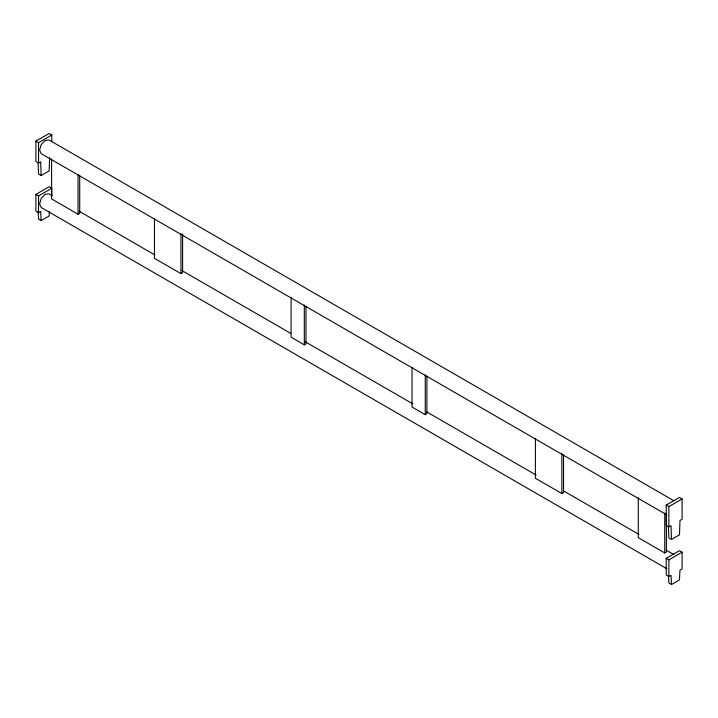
<?xml version="1.0" encoding="UTF-8"?>
<svg xmlns="http://www.w3.org/2000/svg" width="718" height="718" viewBox="0 0 718 718"><rect width="100%" height="100%" fill="white"/><g stroke="black" fill="none" stroke-linecap="round" stroke-linejoin="round"><path stroke-width="1.08" d="M305.976 306.245L305.976 343.895L304.315 344.855L304.315 304.988M426.914 376.07L426.914 413.721L425.253 414.681L425.253 374.814M49.614 157.7L49.156 170.92L41.159 175.533L38.512 174.007L38.099 162.376M49.362 211.657L49.138 215.992L41.177 220.588L38.539 219.053L38.135 211.936M671.483 539.451L679.488 534.829L679.973 520.514L682.1 519.285L682.1 498.947L679.452 497.412L666.223 505.05L666.223 525.396L668.871 526.922L670.998 525.702L671.483 539.451L668.844 537.926L668.422 526.285M41.159 175.533L40.675 161.783L38.548 163.013L35.9 161.487L35.9 141.141L49.129 133.503L51.777 135.029L51.777 141.455M35.9 141.141L38.548 142.667L51.777 135.029M41.177 220.588L40.675 211.424L38.548 212.654L35.9 211.128L35.9 194.407L49.129 186.77L51.777 188.296L51.777 196.104M35.9 194.407L38.548 195.933L51.777 188.296M51.606 159.082L51.606 198.949L78.065 214.224L79.716 213.273L79.716 175.623M154.46 218.469L154.46 258.336L180.963 273.639L182.614 272.678L182.614 233.924M535.386 438.393L535.386 478.26L561.889 493.562L563.54 492.602L563.54 454.952M666.223 505.05L668.871 506.585L682.1 498.947M638.284 497.798L638.284 537.665L664.742 552.941L666.394 551.989L666.394 513.226M671.51 584.497L670.998 575.342L668.871 576.572L666.223 575.037L666.223 558.326L679.452 550.688L682.1 552.214L682.1 568.934L679.973 570.155L679.461 579.902L671.51 584.497L668.862 582.971L668.467 575.854M666.223 558.326L668.871 559.852L682.1 552.214M673.87 500.751L49.102 140.037L45.162 140.432L41.222 144.587L39.589 150.08L41.222 153.688L666.959 514.959M52.01 195.565L49.102 193.887L45.162 194.273L41.222 198.437L39.589 203.93L41.222 207.538L666.959 568.8M79.177 211.245L154.846 254.935M182.013 270.623L290.664 333.349M305.213 341.75L412.904 403.92M426.483 411.764L536.113 475.056M563.271 490.744L638.948 534.425M666.107 550.114L673.87 554.592M304.315 344.855L291.086 337.218L291.086 297.351M425.253 414.681L412.024 407.043L412.024 367.176M668.871 506.585L668.871 526.922M668.871 559.852L668.871 576.572M664.742 513.074L664.742 552.941M561.889 453.695L561.889 493.562M180.963 233.772L180.963 273.639M78.065 174.357L78.065 214.224M38.548 142.667L38.548 163.013M38.548 195.933L38.548 212.654"/></g></svg>
